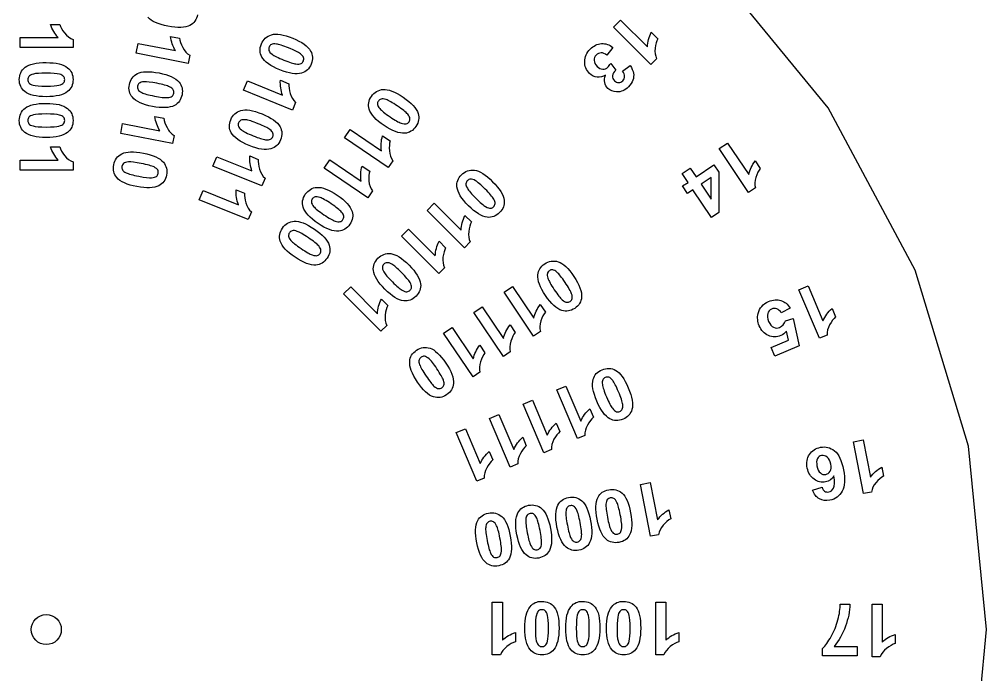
# Model space of a CAD drawing. Header units: millimetres. Extents: x -30 to 665, y 85 to 335.
# Drawn here: x 536.3 to 665, y 204 to 291.2 of the extents above; entities that cross this region are included whole.
import ezdxf

# ---------------------------------------------------------------- set-up
doc = ezdxf.new("R2010")
doc.units = ezdxf.units.MM
doc.layers.get('0').update_dxf_attribs({"lineweight": 25, "true_color": 0xffffff})
doc.layers.add('Découpe0', color=5, linetype='Continuous', lineweight=25, true_color=0x0000ff)
doc.layers.add('Gravure1', color=3, linetype='Continuous', lineweight=25, true_color=0x00ff00)

msp = doc.modelspace()

# ---------------------------------------------------------------- linework, layer by layer
for p, q in [((643.93, 279.45), (628.39, 298.39)), ((655.48, 257.84), (643.93, 279.45)), ((662.6, 234.39), (655.48, 257.84)), ((665, 210), (662.6, 234.39)), ((662.6, 185.61), (665, 210))]:
    msp.add_line(p, q)
at = {"layer": 'Découpe0'}
msp.add_circle((539.86, 209.99), 2, dxfattribs=at)
at = {"layer": 'Gravure1'}
for p, q in [((615.34, 290.2), (616.28, 291.15)), ((616.28, 291.15), (619.86, 287.57)), ((540.43, 290.56), (541.65, 290.56)), ((620.31, 285.23), (615.34, 290.2)), ((536.39, 287.48), (536.39, 288.82)), ((536.39, 288.82), (541.45, 288.82)), ((543.42, 288.57), (543.42, 287.48)), ((556.39, 288.97), (557.58, 288.74)), ((620.37, 289.52), (621.23, 288.66)), ((543.42, 287.48), (536.39, 287.48)), ((551.84, 286.72), (552.09, 288.04)), ((552.09, 288.04), (557.06, 287.07)), ((615.27, 287.5), (614.46, 286.47)), ((558.74, 285.38), (551.84, 286.72)), ((558.94, 286.45), (558.74, 285.38)), ((621.08, 286), (620.31, 285.23)), ((614.97, 285.37), (615.63, 284.49)), ((616.54, 284.34), (617.56, 285.07)), ((566.11, 281.79), (566.62, 283.04)), ((566.62, 283.04), (571.31, 281.14)), ((571.01, 283.13), (572.14, 282.67)), ((572.63, 279.16), (566.11, 281.79)), ((573.04, 280.17), (572.63, 279.16)), ((554.31, 278.29), (555.51, 278.06)), ((549.76, 276.05), (550.02, 277.36)), ((550.02, 277.36), (554.98, 276.4)), ((556.66, 274.71), (549.76, 276.05)), ((556.87, 275.77), (556.66, 274.71)), ((579.53, 275.44), (580.28, 276.55)), ((580.28, 276.55), (584.47, 273.73)), ((584.6, 275.73), (585.61, 275.05)), ((540.43, 274.25), (541.65, 274.25)), ((585.36, 271.51), (579.53, 275.44)), ((629.39, 274.02), (630.5, 274.77)), ((630.5, 274.77), (633.33, 270.58)), ((562.04, 271.71), (562.54, 272.95)), ((562.54, 272.95), (567.23, 271.06)), ((566.94, 273.05), (568.07, 272.59)), ((633.32, 268.19), (629.39, 274.02)), ((536.39, 271.17), (536.39, 272.51)), ((536.39, 272.51), (541.45, 272.51)), ((543.42, 272.26), (543.42, 271.17)), ((568.56, 269.08), (562.04, 271.71)), ((576.82, 271.42), (577.57, 272.53)), ((577.57, 272.53), (581.76, 269.7)), ((581.89, 271.71), (582.9, 271.03)), ((585.97, 272.41), (585.36, 271.51)), ((626.34, 270.26), (628.71, 271.86)), ((628.71, 271.86), (629.37, 270.89)), ((634.2, 272.39), (634.88, 271.38)), ((543.42, 271.17), (536.39, 271.17)), ((582.65, 267.49), (576.82, 271.42)), ((624.47, 270.7), (625.55, 271.43)), ((625.26, 269.53), (624.47, 270.7)), ((625.55, 271.43), (626.34, 270.26)), ((629.37, 270.89), (629.34, 265.5)), ((568.97, 270.09), (568.56, 269.08)), ((624.54, 269.05), (625.26, 269.53)), ((625.2, 268.07), (624.54, 269.05)), ((628.33, 270.18), (626.99, 269.28)), ((626.99, 269.28), (628.33, 267.3)), ((628.33, 267.3), (628.33, 270.18)), ((560.22, 267.21), (560.73, 268.46)), ((560.73, 268.46), (565.42, 266.56)), ((565.12, 268.55), (566.25, 268.09)), ((583.25, 268.39), (582.65, 267.49)), ((625.92, 268.55), (625.2, 268.07)), ((628.4, 264.87), (625.92, 268.55)), ((634.22, 268.8), (633.32, 268.19)), ((566.74, 264.58), (560.22, 267.21)), ((590.54, 265.8), (591.48, 266.75)), ((591.48, 266.75), (595.06, 263.17)), ((567.15, 265.59), (566.74, 264.58)), ((595.51, 260.83), (590.54, 265.8)), ((629.34, 265.5), (628.4, 264.87)), ((595.57, 265.12), (596.43, 264.26)), ((587.11, 262.37), (588.05, 263.32)), ((588.05, 263.32), (591.63, 259.74)), ((592.08, 257.4), (587.11, 262.37)), ((592.14, 261.69), (593, 260.83)), ((596.28, 261.6), (595.51, 260.83)), ((592.85, 258.17), (592.08, 257.4)), ((579.42, 254.68), (580.37, 255.63)), ((580.37, 255.63), (583.94, 252.05)), ((600.78, 254.9), (601.89, 255.65)), ((604.71, 249.07), (600.78, 254.9)), ((601.89, 255.65), (604.72, 251.46)), ((640.01, 255.24), (641.24, 255.77)), ((642.75, 248.77), (640.01, 255.24)), ((641.24, 255.77), (643.22, 251.11)), ((584.39, 249.71), (579.42, 254.68)), ((584.45, 254), (585.31, 253.14)), ((596.76, 252.19), (597.87, 252.94)), ((597.87, 252.94), (600.7, 248.75)), ((605.59, 253.27), (606.27, 252.26)), ((638.85, 252.8), (637.67, 252.15)), ((644.42, 252.73), (644.89, 251.61)), ((600.69, 246.36), (596.76, 252.19)), ((638.21, 251.11), (639.27, 251.39)), ((639.27, 251.39), (640.06, 247.77)), ((585.16, 250.48), (584.39, 249.71)), ((592.74, 249.47), (593.85, 250.22)), ((593.85, 250.22), (596.68, 246.03)), ((601.57, 250.56), (602.25, 249.55)), ((596.67, 243.65), (592.74, 249.47)), ((605.61, 249.68), (604.71, 249.07)), ((636.31, 247.54), (638.64, 248.52)), ((638.64, 248.52), (638.36, 249.7)), ((643.76, 249.2), (642.75, 248.77)), ((597.55, 247.85), (598.23, 246.84)), ((636.8, 246.38), (636.31, 247.54)), ((640.06, 247.77), (636.8, 246.38)), ((601.59, 246.97), (600.69, 246.36)), ((597.57, 244.26), (596.67, 243.65)), ((607.79, 241.89), (609.02, 242.42)), ((609.02, 242.42), (611, 237.76)), ((610.53, 235.42), (607.79, 241.89)), ((603.32, 240), (604.56, 240.52)), ((606.07, 233.53), (603.32, 240)), ((604.56, 240.52), (606.53, 235.87)), ((598.86, 238.1), (600.09, 238.63)), ((600.09, 238.63), (602.07, 233.97)), ((612.2, 239.38), (612.67, 238.26)), ((601.6, 231.63), (598.86, 238.1)), ((607.73, 237.48), (608.21, 236.36)), ((594.39, 236.21), (595.63, 236.73)), ((597.14, 229.74), (594.39, 236.21)), ((595.63, 236.73), (597.6, 232.08)), ((603.27, 235.59), (603.74, 234.47)), ((611.53, 235.85), (610.53, 235.42)), ((647.26, 234.99), (648.58, 235.25)), ((648.6, 228.09), (647.26, 234.99)), ((648.58, 235.25), (649.54, 230.28)), ((598.8, 233.69), (599.28, 232.57)), ((607.07, 233.95), (606.07, 233.53)), ((602.6, 232.06), (601.6, 231.63)), ((651.05, 231.61), (651.28, 230.42)), ((598.14, 230.16), (597.14, 229.74)), ((618.92, 229.31), (620.24, 229.57)), ((620.27, 222.41), (618.92, 229.31)), ((620.24, 229.57), (621.21, 224.6)), ((641.84, 228.55), (643.09, 228.94)), ((649.67, 228.3), (648.6, 228.09)), ((622.71, 225.93), (622.95, 224.74)), ((621.33, 222.62), (620.27, 222.41)), ((599.21, 213.64), (600.56, 213.64)), ((599.21, 206.61), (599.21, 213.64)), ((600.56, 213.64), (600.56, 208.58)), ((620.96, 213.64), (622.3, 213.64)), ((620.96, 206.61), (620.96, 213.64)), ((622.3, 213.64), (622.3, 208.58)), ((645.51, 213.39), (646.81, 213.39)), ((649.75, 213.39), (651.09, 213.39)), ((649.75, 206.36), (649.75, 213.39)), ((651.09, 213.39), (651.09, 208.33)), ((602.29, 209.6), (602.29, 208.38)), ((624.04, 209.6), (624.04, 208.38)), ((652.83, 209.35), (652.83, 208.13)), ((643.16, 206.49), (643.16, 207.46)), ((644.7, 207.73), (647.75, 207.73)), ((647.75, 207.73), (647.75, 206.49)), ((600.3, 206.61), (599.21, 206.61)), ((622.05, 206.61), (620.96, 206.61)), ((647.75, 206.49), (643.16, 206.49)), ((650.84, 206.36), (649.75, 206.36))]:
    msp.add_line(p, q, dxfattribs=at)
for points in [[(556.05, 290.31), (554.75, 290.57), (553.86, 290.97), (553.38, 291.53)], [(560, 291.86), (559.87, 291.2), (559.53, 290.72), (558.98, 290.44)], [(541.45, 288.82), (540.99, 289.31), (540.65, 289.89), (540.43, 290.56)], [(541.65, 290.56), (541.76, 290.21), (541.98, 289.83), (542.3, 289.42)], [(558.98, 290.44), (558.33, 290.1), (557.36, 290.06), (556.05, 290.31)], [(542.3, 289.42), (542.62, 289), (542.99, 288.72), (543.42, 288.57)], [(557.06, 287.07), (556.7, 287.64), (556.48, 288.27), (556.39, 288.97)], [(557.58, 288.74), (557.63, 288.37), (557.77, 287.96), (558.01, 287.49)], [(568.48, 287.96), (568.73, 288.59), (569.18, 289), (569.82, 289.19)], [(569.82, 289.19), (570.46, 289.38), (571.41, 289.23), (572.65, 288.72)], [(572.65, 288.72), (573.87, 288.23), (574.67, 287.66), (575.03, 287.02)], [(619.86, 287.57), (619.88, 288.24), (620.05, 288.89), (620.37, 289.52)], [(621.23, 288.66), (621.06, 288.33), (620.95, 287.91), (620.88, 287.39)], [(558.01, 287.49), (558.24, 287.03), (558.55, 286.68), (558.94, 286.45)], [(568.55, 286.22), (568.25, 286.75), (568.22, 287.33), (568.48, 287.96)], [(569.51, 287.54), (569.45, 287.39), (569.44, 287.24), (569.49, 287.08)], [(569.49, 287.08), (569.54, 286.92), (569.67, 286.76), (569.9, 286.6)], [(569.81, 287.89), (569.67, 287.81), (569.57, 287.69), (569.51, 287.54)], [(570.5, 287.95), (570.18, 287.98), (569.95, 287.96), (569.81, 287.89)], [(572.11, 287.43), (571.35, 287.73), (570.81, 287.91), (570.5, 287.95)], [(573.69, 286.64), (573.4, 286.86), (572.88, 287.12), (572.11, 287.43)], [(611.51, 285.63), (611.53, 286.25), (611.77, 286.8), (612.24, 287.27)], [(612.24, 287.27), (612.69, 287.72), (613.19, 287.96), (613.74, 288)], [(613.74, 288), (614.29, 288.04), (614.8, 287.87), (615.27, 287.5)], [(620.88, 287.39), (620.82, 286.87), (620.88, 286.41), (621.08, 286)], [(570.94, 284.51), (569.71, 285.01), (568.91, 285.58), (568.55, 286.22)], [(569.9, 286.6), (570.18, 286.38), (570.7, 286.12), (571.46, 285.82)], [(571.46, 285.82), (572.22, 285.51), (572.76, 285.33), (573.08, 285.3)], [(574.09, 286.16), (574.04, 286.32), (573.91, 286.48), (573.69, 286.64)], [(574.07, 285.7), (574.13, 285.85), (574.14, 286), (574.09, 286.16)], [(575.03, 287.02), (575.34, 286.49), (575.36, 285.91), (575.1, 285.28)], [(613.03, 286.49), (612.84, 286.3), (612.75, 286.06), (612.76, 285.78)], [(612.76, 285.78), (612.78, 285.49), (612.91, 285.23), (613.16, 284.97)], [(613.69, 286.77), (613.43, 286.77), (613.22, 286.68), (613.03, 286.49)], [(614.46, 286.47), (614.2, 286.68), (613.94, 286.78), (613.69, 286.77)], [(536.27, 283.21), (536.27, 283.89), (536.53, 284.44), (537.06, 284.86)], [(537.06, 284.86), (537.58, 285.27), (538.52, 285.48), (539.86, 285.48)], [(539.86, 285.48), (541.18, 285.48), (542.12, 285.25), (542.7, 284.8)], [(542.7, 284.8), (543.18, 284.42), (543.42, 283.89), (543.42, 283.21)], [(573.84, 284.08), (573.13, 283.87), (572.17, 284.02), (570.94, 284.51)], [(573.08, 285.3), (573.39, 285.26), (573.62, 285.28), (573.77, 285.36)], [(573.77, 285.36), (573.91, 285.43), (574.01, 285.55), (574.07, 285.7)], [(575.1, 285.28), (574.85, 284.65), (574.43, 284.25), (573.84, 284.08)], [(612.15, 284.04), (611.71, 284.48), (611.5, 285.01), (611.51, 285.63)], [(613.16, 284.97), (613.4, 284.74), (613.65, 284.61), (613.92, 284.6)], [(613.92, 284.6), (614.19, 284.59), (614.42, 284.67), (614.6, 284.86)], [(614.6, 284.86), (614.72, 284.98), (614.84, 285.15), (614.97, 285.37)], [(615.63, 284.49), (615.37, 284.24), (615.23, 283.99), (615.21, 283.73)], [(617.56, 285.07), (617.8, 284.71), (617.94, 284.38), (618, 284.08)], [(536.99, 281.62), (536.51, 282), (536.27, 282.53), (536.27, 283.21)], [(537.54, 283.64), (537.44, 283.52), (537.39, 283.37), (537.39, 283.21)], [(537.39, 283.21), (537.39, 283.05), (537.44, 282.9), (537.54, 282.78)], [(538.15, 283.95), (537.84, 283.87), (537.64, 283.77), (537.54, 283.64)], [(539.84, 284.08), (539.02, 284.08), (538.46, 284.04), (538.15, 283.95)], [(541.6, 283.94), (541.25, 284.03), (540.67, 284.08), (539.84, 284.08)], [(542.15, 283.64), (542.05, 283.77), (541.86, 283.87), (541.6, 283.94)], [(542.31, 283.21), (542.31, 283.37), (542.26, 283.52), (542.15, 283.64)], [(542.15, 282.78), (542.26, 282.9), (542.31, 283.05), (542.31, 283.21)], [(543.42, 283.21), (543.42, 282.53), (543.18, 282), (542.69, 281.62)], [(550.91, 282.55), (551.04, 283.22), (551.4, 283.71), (551.99, 284.02)], [(551.99, 284.02), (552.58, 284.33), (553.54, 284.35), (554.86, 284.1)], [(554.86, 284.1), (556.15, 283.85), (557.04, 283.44), (557.52, 282.88)], [(613.17, 283.53), (612.79, 283.57), (612.45, 283.74), (612.15, 284.04)], [(614.26, 283.8), (613.92, 283.58), (613.55, 283.49), (613.17, 283.53)], [(614.59, 282.05), (614.15, 282.48), (614.04, 283.07), (614.26, 283.8)], [(615.21, 283.73), (615.2, 283.48), (615.29, 283.26), (615.48, 283.06)], [(616.82, 283.64), (616.82, 283.87), (616.73, 284.1), (616.54, 284.34)], [(616.57, 283.06), (616.73, 283.22), (616.82, 283.41), (616.82, 283.64)], [(618, 284.08), (618.06, 283.77), (618.03, 283.46), (617.91, 283.14)], [(537.54, 282.78), (537.64, 282.65), (537.83, 282.55), (538.1, 282.48)], [(538.1, 282.48), (538.44, 282.39), (539.02, 282.34), (539.84, 282.34)], [(539.84, 282.34), (540.67, 282.34), (541.23, 282.38), (541.54, 282.46)], [(541.54, 282.46), (541.84, 282.55), (542.05, 282.65), (542.15, 282.78)], [(551.31, 280.86), (550.91, 281.32), (550.78, 281.89), (550.91, 282.55)], [(552, 282.34), (551.97, 282.18), (551.99, 282.03), (552.07, 281.88)], [(552.23, 282.73), (552.11, 282.63), (552.03, 282.5), (552, 282.34)], [(552.89, 282.92), (552.57, 282.9), (552.35, 282.84), (552.23, 282.73)], [(554.58, 282.72), (553.77, 282.88), (553.21, 282.95), (552.89, 282.92)], [(556.27, 282.25), (555.95, 282.41), (555.38, 282.57), (554.58, 282.72)], [(556.76, 281.86), (556.68, 282), (556.52, 282.13), (556.27, 282.25)], [(557.52, 282.88), (557.92, 282.42), (558.05, 281.85), (557.92, 281.19)], [(571.31, 281.14), (571.06, 281.77), (570.97, 282.43), (571.01, 283.13)], [(572.14, 282.67), (572.12, 282.31), (572.17, 281.87), (572.32, 281.37)], [(584.7, 281.91), (585.36, 281.96), (586.25, 281.61), (587.37, 280.86)], [(615.76, 281.57), (615.28, 281.59), (614.89, 281.74), (614.59, 282.05)], [(615.48, 283.06), (615.65, 282.89), (615.83, 282.81), (616.03, 282.81)], [(617.33, 282.25), (616.86, 281.78), (616.34, 281.56), (615.76, 281.57)], [(616.03, 282.81), (616.23, 282.81), (616.41, 282.89), (616.57, 283.06)], [(617.91, 283.14), (617.79, 282.82), (617.6, 282.52), (617.33, 282.25)], [(539.84, 280.94), (538.52, 280.94), (537.57, 281.17), (536.99, 281.62)], [(542.69, 281.62), (542.12, 281.16), (541.17, 280.94), (539.84, 280.94)], [(553.98, 279.64), (552.68, 279.89), (551.79, 280.3), (551.31, 280.86)], [(552.07, 281.88), (552.14, 281.74), (552.31, 281.6), (552.56, 281.49)], [(552.56, 281.49), (552.88, 281.33), (553.44, 281.17), (554.25, 281.02)], [(554.25, 281.02), (555.05, 280.86), (555.61, 280.79), (555.93, 280.81)], [(555.93, 280.81), (556.25, 280.84), (556.47, 280.9), (556.59, 281)], [(556.59, 281), (556.72, 281.11), (556.8, 281.24), (556.83, 281.4)], [(556.83, 281.4), (556.86, 281.56), (556.84, 281.71), (556.76, 281.86)], [(557.92, 281.19), (557.79, 280.52), (557.45, 280.05), (556.91, 279.76)], [(572.32, 281.37), (572.46, 280.87), (572.7, 280.47), (573.04, 280.17)], [(582.83, 279.27), (582.65, 279.85), (582.74, 280.42), (583.12, 280.98)], [(583.12, 280.98), (583.5, 281.55), (584.03, 281.85), (584.7, 281.91)], [(584.41, 280.63), (584.26, 280.58), (584.14, 280.49), (584.05, 280.36)], [(585.1, 280.55), (584.8, 280.65), (584.57, 280.68), (584.41, 280.63)], [(587.37, 280.86), (588.46, 280.12), (589.12, 279.4), (589.34, 278.7)], [(536.27, 277.77), (536.27, 278.45), (536.53, 279), (537.06, 279.42)], [(537.06, 279.42), (537.58, 279.84), (538.52, 280.05), (539.86, 280.05)], [(539.86, 280.05), (541.18, 280.05), (542.12, 279.82), (542.7, 279.36)], [(542.7, 279.36), (543.18, 278.98), (543.42, 278.45), (543.42, 277.77)], [(556.91, 279.76), (556.26, 279.43), (555.28, 279.39), (553.98, 279.64)], [(584.05, 280.36), (583.96, 280.22), (583.92, 280.08), (583.93, 279.91)], [(583.93, 279.91), (583.95, 279.75), (584.04, 279.56), (584.23, 279.36)], [(584.23, 279.36), (584.46, 279.09), (584.92, 278.72), (585.6, 278.26)], [(586.57, 279.7), (585.89, 280.16), (585.4, 280.44), (585.1, 280.55)], [(587.95, 278.61), (587.71, 278.88), (587.25, 279.25), (586.57, 279.7)], [(537.54, 278.2), (537.44, 278.08), (537.39, 277.94), (537.39, 277.77)], [(538.15, 278.52), (537.84, 278.43), (537.64, 278.33), (537.54, 278.2)], [(539.84, 278.64), (539.02, 278.64), (538.46, 278.6), (538.15, 278.52)], [(541.6, 278.5), (541.25, 278.6), (540.67, 278.64), (539.84, 278.64)], [(542.15, 278.21), (542.05, 278.33), (541.86, 278.43), (541.6, 278.5)], [(542.31, 277.77), (542.31, 277.94), (542.26, 278.08), (542.15, 278.21)], [(554.98, 276.4), (554.63, 276.97), (554.4, 277.6), (554.31, 278.29)], [(555.51, 278.06), (555.56, 277.7), (555.7, 277.28), (555.93, 276.82)], [(564.4, 277.88), (564.66, 278.51), (565.11, 278.92), (565.75, 279.11)], [(565.75, 279.11), (566.39, 279.3), (567.33, 279.14), (568.58, 278.64)], [(568.58, 278.64), (569.8, 278.15), (570.6, 277.58), (570.96, 276.94)], [(584.81, 277.1), (583.72, 277.84), (583.05, 278.56), (582.83, 279.27)], [(585.6, 278.26), (586.28, 277.8), (586.77, 277.52), (587.07, 277.42)], [(588.24, 278.05), (588.23, 278.22), (588.13, 278.4), (587.95, 278.61)], [(588.13, 277.61), (588.22, 277.74), (588.26, 277.89), (588.24, 278.05)], [(589.34, 278.7), (589.53, 278.12), (589.43, 277.55), (589.05, 276.98)], [(536.99, 276.19), (536.51, 276.57), (536.27, 277.09), (536.27, 277.77)], [(537.39, 277.77), (537.39, 277.61), (537.44, 277.47), (537.54, 277.34)], [(537.54, 277.34), (537.64, 277.21), (537.83, 277.11), (538.1, 277.04)], [(538.1, 277.04), (538.44, 276.95), (539.02, 276.9), (539.84, 276.9)], [(539.84, 276.9), (540.67, 276.9), (541.23, 276.94), (541.54, 277.03)], [(541.54, 277.03), (541.84, 277.11), (542.05, 277.21), (542.15, 277.34)], [(542.15, 277.34), (542.26, 277.47), (542.31, 277.61), (542.31, 277.77)], [(543.42, 277.77), (543.42, 277.09), (543.18, 276.56), (542.69, 276.18)], [(555.93, 276.82), (556.17, 276.35), (556.48, 276.01), (556.87, 275.77)], [(564.47, 276.14), (564.17, 276.67), (564.15, 277.25), (564.4, 277.88)], [(565.44, 277.46), (565.37, 277.31), (565.37, 277.16), (565.42, 277)], [(565.42, 277), (565.46, 276.84), (565.6, 276.68), (565.82, 276.52)], [(565.74, 277.8), (565.6, 277.72), (565.5, 277.61), (565.44, 277.46)], [(566.42, 277.86), (566.11, 277.9), (565.88, 277.88), (565.74, 277.8)], [(568.04, 277.34), (567.28, 277.65), (566.74, 277.83), (566.42, 277.86)], [(569.61, 276.56), (569.33, 276.78), (568.8, 277.04), (568.04, 277.34)], [(570.96, 276.94), (571.26, 276.41), (571.29, 275.83), (571.03, 275.2)], [(587.56, 276.07), (586.83, 276.02), (585.91, 276.36), (584.81, 277.1)], [(587.07, 277.42), (587.37, 277.32), (587.6, 277.29), (587.76, 277.33)], [(589.05, 276.98), (588.67, 276.42), (588.17, 276.12), (587.56, 276.07)], [(587.76, 277.33), (587.91, 277.38), (588.04, 277.47), (588.13, 277.61)], [(539.84, 275.5), (538.52, 275.5), (537.57, 275.73), (536.99, 276.19)], [(542.69, 276.18), (542.12, 275.73), (541.17, 275.5), (539.84, 275.5)], [(566.86, 274.43), (565.64, 274.93), (564.84, 275.5), (564.47, 276.14)], [(565.82, 276.52), (566.11, 276.3), (566.63, 276.04), (567.39, 275.73)], [(567.39, 275.73), (568.15, 275.43), (568.69, 275.25), (569.01, 275.21)], [(570.02, 276.08), (569.97, 276.23), (569.84, 276.39), (569.61, 276.56)], [(569.69, 275.27), (569.84, 275.35), (569.94, 275.47), (570, 275.62)], [(570, 275.62), (570.06, 275.77), (570.07, 275.92), (570.02, 276.08)], [(584.47, 273.73), (584.37, 274.39), (584.41, 275.06), (584.6, 275.73)], [(541.45, 272.51), (540.99, 273), (540.65, 273.58), (540.43, 274.25)], [(541.65, 274.25), (541.76, 273.9), (541.98, 273.52), (542.3, 273.1)], [(569.76, 274), (569.06, 273.79), (568.09, 273.93), (566.86, 274.43)], [(569.01, 275.21), (569.32, 275.18), (569.55, 275.19), (569.69, 275.27)], [(571.03, 275.2), (570.78, 274.57), (570.35, 274.17), (569.76, 274)], [(585.61, 275.05), (585.51, 274.7), (585.48, 274.26), (585.51, 273.74)], [(542.3, 273.1), (542.62, 272.69), (542.99, 272.41), (543.42, 272.26)], [(548.83, 271.88), (548.96, 272.54), (549.32, 273.03), (549.92, 273.34)], [(549.92, 273.34), (550.51, 273.65), (551.47, 273.68), (552.78, 273.42)], [(552.78, 273.42), (554.08, 273.17), (554.96, 272.77), (555.45, 272.21)], [(567.23, 271.06), (566.99, 271.69), (566.89, 272.35), (566.94, 273.05)], [(585.51, 273.74), (585.55, 273.22), (585.7, 272.78), (585.97, 272.41)], [(549.23, 270.18), (548.83, 270.65), (548.7, 271.21), (548.83, 271.88)], [(549.92, 271.66), (549.89, 271.5), (549.91, 271.35), (549.99, 271.21)], [(550.15, 272.06), (550.03, 271.96), (549.95, 271.82), (549.92, 271.66)], [(550.82, 272.25), (550.5, 272.23), (550.28, 272.16), (550.15, 272.06)], [(552.5, 272.05), (551.7, 272.2), (551.13, 272.27), (550.82, 272.25)], [(554.2, 271.58), (553.87, 271.73), (553.31, 271.89), (552.5, 272.05)], [(555.45, 272.21), (555.84, 271.74), (555.98, 271.18), (555.85, 270.51)], [(568.07, 272.59), (568.04, 272.22), (568.1, 271.79), (568.24, 271.29)], [(581.76, 269.7), (581.65, 270.37), (581.7, 271.04), (581.89, 271.71)], [(633.33, 270.58), (633.48, 271.23), (633.77, 271.83), (634.2, 272.39)], [(549.99, 271.21), (550.07, 271.06), (550.23, 270.93), (550.48, 270.81)], [(550.48, 270.81), (550.8, 270.66), (551.36, 270.5), (552.17, 270.34)], [(552.17, 270.34), (552.98, 270.19), (553.54, 270.12), (553.86, 270.14)], [(553.86, 270.14), (554.17, 270.16), (554.39, 270.23), (554.52, 270.33)], [(554.69, 271.18), (554.61, 271.33), (554.44, 271.46), (554.2, 271.58)], [(554.52, 270.33), (554.65, 270.43), (554.72, 270.57), (554.75, 270.72)], [(554.75, 270.72), (554.79, 270.88), (554.76, 271.04), (554.69, 271.18)], [(555.85, 270.51), (555.72, 269.85), (555.38, 269.37), (554.83, 269.09)], [(568.24, 271.29), (568.39, 270.79), (568.63, 270.39), (568.97, 270.09)], [(582.9, 271.03), (582.8, 270.67), (582.76, 270.24), (582.8, 269.72)], [(594.51, 268.93), (594.44, 269.53), (594.64, 270.07), (595.12, 270.55)], [(595.12, 270.55), (595.6, 271.03), (596.18, 271.24), (596.84, 271.16)], [(596.84, 271.16), (597.51, 271.09), (598.31, 270.57), (599.26, 269.62)], [(634.88, 271.38), (634.65, 271.09), (634.46, 270.7), (634.3, 270.2)], [(551.9, 268.96), (550.6, 269.22), (549.71, 269.62), (549.23, 270.18)], [(554.83, 269.09), (554.18, 268.75), (553.21, 268.71), (551.9, 268.96)], [(582.8, 269.72), (582.83, 269.2), (582.99, 268.76), (583.25, 268.39)], [(595.71, 269.35), (595.69, 269.19), (595.75, 268.98), (595.89, 268.75)], [(595.91, 269.77), (595.79, 269.65), (595.73, 269.51), (595.71, 269.35)], [(596.32, 269.96), (596.16, 269.95), (596.02, 269.88), (595.91, 269.77)], [(596.98, 269.75), (596.7, 269.91), (596.48, 269.98), (596.32, 269.96)], [(598.26, 268.64), (597.68, 269.22), (597.25, 269.59), (596.98, 269.75)], [(599.26, 269.62), (600.19, 268.69), (600.7, 267.86), (600.79, 267.13)], [(634.3, 270.2), (634.14, 269.71), (634.11, 269.24), (634.22, 268.8)], [(565.42, 266.56), (565.17, 267.19), (565.08, 267.85), (565.12, 268.55)], [(566.25, 268.09), (566.23, 267.73), (566.28, 267.29), (566.43, 266.79)], [(574.04, 266.23), (573.85, 266.81), (573.95, 267.38), (574.33, 267.94)], [(574.33, 267.94), (574.71, 268.51), (575.24, 268.82), (575.9, 268.87)], [(575.9, 268.87), (576.57, 268.92), (577.46, 268.58), (578.57, 267.82)], [(578.57, 267.82), (579.67, 267.09), (580.33, 266.37), (580.55, 265.66)], [(596.04, 266.42), (595.1, 267.36), (594.59, 268.19), (594.51, 268.93)], [(595.89, 268.75), (596.07, 268.44), (596.45, 267.99), (597.03, 267.41)], [(599.4, 267.3), (599.22, 267.62), (598.84, 268.06), (598.26, 268.64)], [(566.43, 266.79), (566.57, 266.29), (566.81, 265.89), (567.15, 265.59)], [(575.25, 267.32), (575.16, 267.19), (575.12, 267.04), (575.14, 266.88)], [(575.14, 266.88), (575.15, 266.71), (575.25, 266.53), (575.43, 266.32)], [(575.62, 267.6), (575.47, 267.55), (575.34, 267.46), (575.25, 267.32)], [(576.3, 267.51), (576, 267.62), (575.78, 267.64), (575.62, 267.6)], [(577.78, 266.67), (577.1, 267.13), (576.61, 267.41), (576.3, 267.51)], [(579.15, 265.57), (578.92, 265.84), (578.46, 266.21), (577.78, 266.67)], [(597.03, 267.41), (597.61, 266.83), (598.04, 266.46), (598.32, 266.3)], [(599.39, 266.28), (599.5, 266.4), (599.57, 266.54), (599.58, 266.7)], [(599.58, 266.7), (599.6, 266.87), (599.54, 267.07), (599.4, 267.3)], [(600.79, 267.13), (600.86, 266.52), (600.65, 265.98), (600.17, 265.5)], [(576.02, 264.06), (574.92, 264.8), (574.26, 265.53), (574.04, 266.23)], [(575.43, 266.32), (575.67, 266.05), (576.13, 265.69), (576.81, 265.23)], [(576.81, 265.23), (577.49, 264.77), (577.98, 264.49), (578.28, 264.38)], [(579.45, 265.02), (579.43, 265.18), (579.34, 265.37), (579.15, 265.57)], [(580.55, 265.66), (580.73, 265.08), (580.64, 264.51), (580.26, 263.95)], [(598.54, 264.89), (597.81, 264.97), (596.98, 265.48), (596.04, 266.42)], [(598.32, 266.3), (598.59, 266.14), (598.81, 266.07), (598.97, 266.09)], [(600.17, 265.5), (599.69, 265.02), (599.15, 264.82), (598.54, 264.89)], [(598.97, 266.09), (599.13, 266.1), (599.27, 266.17), (599.39, 266.28)], [(571.29, 263.44), (571.67, 264), (572.2, 264.31), (572.86, 264.36)], [(572.86, 264.36), (573.53, 264.42), (574.42, 264.07), (575.53, 263.32)], [(578.77, 263.04), (578.04, 262.98), (577.12, 263.32), (576.02, 264.06)], [(578.28, 264.38), (578.58, 264.28), (578.81, 264.25), (578.96, 264.3)], [(580.26, 263.95), (579.88, 263.39), (579.38, 263.08), (578.77, 263.04)], [(578.96, 264.3), (579.12, 264.34), (579.24, 264.44), (579.33, 264.57)], [(579.33, 264.57), (579.42, 264.7), (579.46, 264.85), (579.45, 265.02)], [(595.06, 263.17), (595.08, 263.84), (595.25, 264.49), (595.57, 265.12)], [(596.43, 264.26), (596.26, 263.93), (596.15, 263.51), (596.08, 262.99)], [(571, 261.72), (570.81, 262.3), (570.91, 262.88), (571.29, 263.44)], [(572.21, 262.81), (572.12, 262.68), (572.08, 262.53), (572.1, 262.37)], [(572.58, 263.09), (572.43, 263.04), (572.3, 262.95), (572.21, 262.81)], [(573.26, 263), (572.96, 263.11), (572.74, 263.14), (572.58, 263.09)], [(574.74, 262.16), (574.06, 262.62), (573.57, 262.9), (573.26, 263)], [(575.53, 263.32), (576.63, 262.58), (577.28, 261.86), (577.51, 261.16)], [(596.08, 262.99), (596.02, 262.47), (596.08, 262.01), (596.28, 261.6)], [(572.98, 259.56), (571.88, 260.3), (571.22, 261.02), (571, 261.72)], [(572.1, 262.37), (572.11, 262.2), (572.21, 262.02), (572.39, 261.81)], [(572.39, 261.81), (572.63, 261.54), (573.08, 261.18), (573.77, 260.72)], [(576.11, 261.07), (575.88, 261.34), (575.42, 261.7), (574.74, 262.16)], [(591.63, 259.74), (591.65, 260.41), (591.82, 261.06), (592.14, 261.69)], [(573.77, 260.72), (574.45, 260.26), (574.94, 259.98), (575.24, 259.88)], [(575.92, 259.79), (576.08, 259.84), (576.2, 259.93), (576.29, 260.06)], [(576.41, 260.51), (576.39, 260.67), (576.29, 260.86), (576.11, 261.07)], [(576.29, 260.06), (576.38, 260.2), (576.42, 260.35), (576.41, 260.51)], [(577.51, 261.16), (577.69, 260.57), (577.6, 260), (577.22, 259.44)], [(584, 259.43), (584.48, 259.92), (585.06, 260.12), (585.72, 260.04)], [(585.72, 260.04), (586.39, 259.97), (587.19, 259.46), (588.14, 258.51)], [(593, 260.83), (592.83, 260.5), (592.72, 260.08), (592.65, 259.56)], [(575.73, 258.53), (575, 258.47), (574.08, 258.81), (572.98, 259.56)], [(575.24, 259.88), (575.54, 259.77), (575.77, 259.74), (575.92, 259.79)], [(577.22, 259.44), (576.84, 258.88), (576.34, 258.57), (575.73, 258.53)], [(583.39, 257.81), (583.32, 258.41), (583.52, 258.95), (584, 259.43)], [(585.2, 258.84), (585.04, 258.83), (584.9, 258.76), (584.79, 258.65)], [(585.86, 258.63), (585.58, 258.79), (585.36, 258.86), (585.2, 258.84)], [(592.65, 259.56), (592.59, 259.04), (592.65, 258.58), (592.85, 258.17)], [(606.19, 258.69), (606.75, 259.07), (607.35, 259.16), (607.99, 258.96)], [(607.99, 258.96), (608.63, 258.76), (609.32, 258.1), (610.08, 256.99)], [(584.92, 255.3), (583.98, 256.24), (583.47, 257.07), (583.39, 257.81)], [(584.59, 258.23), (584.57, 258.07), (584.63, 257.87), (584.77, 257.63)], [(584.79, 258.65), (584.67, 258.53), (584.61, 258.39), (584.59, 258.23)], [(584.77, 257.63), (584.95, 257.32), (585.33, 256.87), (585.91, 256.29)], [(587.14, 257.52), (586.56, 258.1), (586.13, 258.47), (585.86, 258.63)], [(588.28, 256.19), (588.1, 256.5), (587.72, 256.94), (587.14, 257.52)], [(588.14, 258.51), (589.08, 257.57), (589.58, 256.74), (589.67, 256.01)], [(605.27, 257.21), (605.32, 257.82), (605.62, 258.31), (606.19, 258.69)], [(606.81, 257.77), (606.67, 257.68), (606.58, 257.55), (606.54, 257.4)], [(607.25, 257.88), (607.09, 257.9), (606.94, 257.86), (606.81, 257.77)], [(607.85, 257.55), (607.61, 257.76), (607.41, 257.87), (607.25, 257.88)], [(608.9, 256.22), (608.45, 256.9), (608.1, 257.34), (607.85, 257.55)], [(585.91, 256.29), (586.49, 255.71), (586.92, 255.34), (587.2, 255.18)], [(588.47, 255.58), (588.48, 255.75), (588.42, 255.95), (588.28, 256.19)], [(606.3, 254.46), (605.56, 255.56), (605.22, 256.47), (605.27, 257.21)], [(606.54, 257.4), (606.49, 257.24), (606.51, 257.03), (606.6, 256.77)], [(606.6, 256.77), (606.72, 256.43), (607, 255.92), (607.46, 255.24)], [(609.77, 254.69), (609.65, 255.02), (609.36, 255.53), (608.9, 256.22)], [(610.08, 256.99), (610.81, 255.9), (611.15, 254.98), (611.1, 254.24)], [(587.42, 253.77), (586.69, 253.85), (585.86, 254.36), (584.92, 255.3)], [(587.2, 255.18), (587.47, 255.03), (587.69, 254.95), (587.85, 254.97)], [(587.85, 254.97), (588.02, 254.99), (588.15, 255.05), (588.27, 255.17)], [(588.27, 255.17), (588.38, 255.28), (588.45, 255.42), (588.47, 255.58)], [(589.67, 256.01), (589.74, 255.4), (589.53, 254.86), (589.06, 254.38)], [(607.46, 255.24), (607.92, 254.56), (608.27, 254.12), (608.51, 253.91)], [(583.94, 252.05), (583.96, 252.72), (584.13, 253.37), (584.45, 254)], [(589.06, 254.38), (588.58, 253.9), (588.03, 253.7), (587.42, 253.77)], [(608.46, 252.48), (607.76, 252.7), (607.04, 253.36), (606.3, 254.46)], [(608.51, 253.91), (608.75, 253.7), (608.95, 253.59), (609.12, 253.57)], [(609.12, 253.57), (609.28, 253.56), (609.43, 253.6), (609.56, 253.69)], [(609.56, 253.69), (609.7, 253.78), (609.79, 253.9), (609.83, 254.06)], [(609.83, 254.06), (609.88, 254.22), (609.86, 254.42), (609.77, 254.69)], [(611.1, 254.24), (611.05, 253.64), (610.75, 253.14), (610.18, 252.76)], [(634.59, 252.07), (634.77, 252.81), (635.23, 253.35), (635.97, 253.66)], [(635.97, 253.66), (636.57, 253.91), (637.12, 253.96), (637.63, 253.8)], [(637.63, 253.8), (638.14, 253.64), (638.55, 253.31), (638.85, 252.8)], [(585.31, 253.14), (585.14, 252.81), (585.03, 252.39), (584.96, 251.87)], [(604.72, 251.46), (604.87, 252.11), (605.16, 252.72), (605.59, 253.27)], [(610.18, 252.76), (609.62, 252.39), (609.05, 252.29), (608.46, 252.48)], [(636.38, 252.67), (636.12, 252.56), (635.95, 252.36), (635.86, 252.07)], [(637.08, 252.68), (636.84, 252.77), (636.6, 252.76), (636.38, 252.67)], [(637.67, 252.15), (637.52, 252.41), (637.32, 252.59), (637.08, 252.68)], [(643.22, 251.11), (643.49, 251.73), (643.89, 252.27), (644.42, 252.73)], [(584.96, 251.87), (584.9, 251.35), (584.96, 250.89), (585.16, 250.48)], [(605.69, 251.08), (605.52, 250.59), (605.5, 250.12), (605.61, 249.68)], [(606.27, 252.26), (606.04, 251.97), (605.85, 251.58), (605.69, 251.08)], [(634.73, 250.45), (634.51, 250.98), (634.46, 251.52), (634.59, 252.07)], [(635.86, 252.07), (635.77, 251.79), (635.81, 251.44), (635.99, 251.01)], [(637.45, 250.23), (637.81, 250.38), (638.06, 250.68), (638.21, 251.11)], [(644.89, 251.61), (644.62, 251.36), (644.35, 251.02), (644.1, 250.56)], [(600.7, 248.75), (600.85, 249.4), (601.14, 250), (601.57, 250.56)], [(635.96, 249.14), (635.41, 249.38), (635, 249.82), (634.73, 250.45)], [(635.99, 251.01), (636.16, 250.62), (636.37, 250.36), (636.64, 250.24)], [(636.64, 250.24), (636.9, 250.11), (637.17, 250.11), (637.45, 250.23)], [(644.1, 250.56), (643.84, 250.11), (643.73, 249.65), (643.76, 249.2)], [(602.25, 249.55), (602.02, 249.26), (601.83, 248.86), (601.67, 248.37)], [(637.61, 249.14), (637.06, 248.9), (636.51, 248.91), (635.96, 249.14)], [(638.36, 249.7), (638.15, 249.45), (637.89, 249.26), (637.61, 249.14)], [(588.22, 245.7), (588.26, 246.31), (588.57, 246.81), (589.13, 247.18)], [(589.13, 247.18), (589.69, 247.57), (590.3, 247.66), (590.93, 247.45)], [(590.93, 247.45), (591.57, 247.25), (592.27, 246.6), (593.02, 245.48)], [(596.68, 246.03), (596.83, 246.69), (597.12, 247.29), (597.55, 247.85)], [(601.67, 248.37), (601.5, 247.88), (601.48, 247.41), (601.59, 246.97)], [(589.48, 245.89), (589.43, 245.73), (589.45, 245.52), (589.54, 245.26)], [(589.75, 246.26), (589.62, 246.17), (589.53, 246.05), (589.48, 245.89)], [(590.19, 246.38), (590.03, 246.39), (589.89, 246.35), (589.75, 246.26)], [(590.8, 246.04), (590.56, 246.25), (590.36, 246.36), (590.19, 246.38)], [(591.85, 244.71), (591.39, 245.39), (591.04, 245.84), (590.8, 246.04)], [(598.23, 246.84), (598, 246.55), (597.81, 246.15), (597.64, 245.66)], [(589.24, 242.95), (588.5, 244.05), (588.16, 244.97), (588.22, 245.7)], [(589.54, 245.26), (589.66, 244.93), (589.95, 244.42), (590.41, 243.74)], [(592.71, 243.18), (592.59, 243.52), (592.31, 244.03), (591.85, 244.71)], [(593.02, 245.48), (593.76, 244.39), (594.1, 243.48), (594.04, 242.74)], [(597.64, 245.66), (597.48, 245.16), (597.46, 244.7), (597.57, 244.26)], [(612.64, 243.31), (612.8, 243.89), (613.19, 244.32), (613.82, 244.58)], [(613.82, 244.58), (614.44, 244.85), (615.05, 244.82), (615.64, 244.5)], [(590.41, 243.74), (590.87, 243.06), (591.21, 242.61), (591.45, 242.4)], [(613.12, 240.41), (612.6, 241.63), (612.44, 242.59), (612.64, 243.31)], [(614.25, 243.56), (614.1, 243.5), (613.99, 243.39), (613.91, 243.25)], [(614.71, 243.59), (614.55, 243.63), (614.4, 243.62), (614.25, 243.56)], [(615.24, 243.15), (615.04, 243.4), (614.87, 243.54), (614.71, 243.59)], [(615.64, 244.5), (616.23, 244.19), (616.79, 243.41), (617.31, 242.17)], [(591.4, 240.97), (590.7, 241.19), (589.98, 241.85), (589.24, 242.95)], [(591.45, 242.4), (591.7, 242.2), (591.9, 242.08), (592.06, 242.07)], [(592.06, 242.07), (592.22, 242.05), (592.37, 242.09), (592.5, 242.18)], [(592.5, 242.18), (592.64, 242.27), (592.73, 242.4), (592.78, 242.55)], [(592.78, 242.55), (592.82, 242.71), (592.8, 242.92), (592.71, 243.18)], [(594.04, 242.74), (593.99, 242.13), (593.69, 241.64), (593.13, 241.26)], [(613.91, 243.25), (613.84, 243.1), (613.82, 242.89), (613.86, 242.62)], [(613.86, 242.62), (613.91, 242.27), (614.09, 241.71), (614.41, 240.96)], [(616.01, 241.64), (615.69, 242.39), (615.43, 242.9), (615.24, 243.15)], [(617.31, 242.17), (617.83, 240.96), (617.99, 240), (617.79, 239.28)], [(593.13, 241.26), (592.56, 240.88), (591.99, 240.78), (591.4, 240.97)], [(614.41, 240.96), (614.73, 240.2), (614.99, 239.7), (615.19, 239.45)], [(616.57, 239.97), (616.52, 240.32), (616.33, 240.88), (616.01, 241.64)], [(614.86, 238.05), (614.22, 238.4), (613.64, 239.19), (613.12, 240.41)], [(615.19, 239.45), (615.38, 239.2), (615.56, 239.05), (615.72, 239)], [(616.51, 239.34), (616.59, 239.49), (616.61, 239.7), (616.57, 239.97)], [(611, 237.76), (611.27, 238.38), (611.67, 238.92), (612.2, 239.38)], [(612.67, 238.26), (612.39, 238.01), (612.13, 237.67), (611.88, 237.21)], [(615.72, 239), (615.87, 238.96), (616.03, 238.97), (616.18, 239.03)], [(616.18, 239.03), (616.33, 239.09), (616.44, 239.2), (616.51, 239.34)], [(617.79, 239.28), (617.63, 238.7), (617.23, 238.27), (616.61, 238)], [(606.53, 235.87), (606.8, 236.48), (607.2, 237.02), (607.73, 237.48)], [(611.88, 237.21), (611.62, 236.76), (611.51, 236.3), (611.53, 235.85)], [(616.61, 238), (615.99, 237.74), (615.4, 237.76), (614.86, 238.05)], [(602.07, 233.97), (602.34, 234.59), (602.74, 235.13), (603.27, 235.59)], [(608.21, 236.36), (607.93, 236.12), (607.66, 235.77), (607.41, 235.32)], [(603.74, 234.47), (603.46, 234.22), (603.2, 233.88), (602.95, 233.42)], [(607.41, 235.32), (607.16, 234.86), (607.04, 234.41), (607.07, 233.95)], [(642.89, 234.26), (643.58, 234.4), (644.2, 234.24), (644.76, 233.79)], [(597.6, 232.08), (597.88, 232.69), (598.27, 233.23), (598.8, 233.69)], [(602.95, 233.42), (602.69, 232.97), (602.58, 232.51), (602.6, 232.06)], [(641.13, 231.5), (641, 232.21), (641.09, 232.81), (641.42, 233.31)], [(641.42, 233.31), (641.75, 233.82), (642.24, 234.14), (642.89, 234.26)], [(643.03, 233.16), (642.79, 233.11), (642.61, 232.97), (642.48, 232.75)], [(643.78, 232.94), (643.54, 233.13), (643.29, 233.21), (643.03, 233.16)], [(644.76, 233.79), (645.31, 233.33), (645.7, 232.49), (645.94, 231.26)], [(599.28, 232.57), (599, 232.33), (598.73, 231.98), (598.48, 231.53)], [(642.48, 232.75), (642.36, 232.53), (642.34, 232.2), (642.42, 231.77)], [(642.42, 231.77), (642.51, 231.32), (642.66, 231.01), (642.87, 230.84)], [(644.27, 232.01), (644.18, 232.43), (644.02, 232.74), (643.78, 232.94)], [(644.17, 231.07), (644.31, 231.31), (644.34, 231.62), (644.27, 232.01)], [(598.48, 231.53), (598.23, 231.07), (598.11, 230.62), (598.14, 230.16)], [(642.04, 230), (641.56, 230.34), (641.26, 230.84), (641.13, 231.5)], [(642.87, 230.84), (643.09, 230.66), (643.33, 230.6), (643.59, 230.65)], [(644.68, 230.46), (644.43, 230.01), (644.06, 229.74), (643.57, 229.64)], [(643.59, 230.65), (643.84, 230.7), (644.04, 230.84), (644.17, 231.07)], [(644.62, 228.83), (644.77, 229.12), (644.79, 229.66), (644.68, 230.46)], [(645.94, 231.26), (646.19, 230.01), (646.13, 229.05), (645.77, 228.41)], [(649.54, 230.28), (649.93, 230.82), (650.44, 231.27), (651.05, 231.61)], [(643.57, 229.64), (643.02, 229.53), (642.51, 229.65), (642.04, 230)], [(650.28, 229.56), (649.94, 229.17), (649.74, 228.75), (649.67, 228.3)], [(651.28, 230.42), (650.96, 230.24), (650.63, 229.95), (650.28, 229.56)], [(613.29, 227.61), (613.57, 228.15), (614.04, 228.49), (614.71, 228.61)], [(614.71, 228.61), (615.38, 228.74), (615.97, 228.59), (616.48, 228.16)], [(616.48, 228.16), (616.99, 227.72), (617.37, 226.85), (617.62, 225.53)], [(642.74, 227.41), (642.34, 227.63), (642.04, 228.01), (641.84, 228.55)], [(643.09, 228.94), (643.17, 228.68), (643.29, 228.51), (643.44, 228.41)], [(643.44, 228.41), (643.6, 228.31), (643.78, 228.28), (643.99, 228.32)], [(643.99, 228.32), (644.27, 228.37), (644.48, 228.54), (644.62, 228.83)], [(645.77, 228.41), (645.42, 227.76), (644.86, 227.36), (644.12, 227.22)], [(604.03, 226.54), (604.7, 226.67), (605.29, 226.52), (605.8, 226.08)], [(607.82, 223.64), (607.57, 224.94), (607.61, 225.92), (607.95, 226.57)], [(607.95, 226.57), (608.23, 227.11), (608.71, 227.45), (609.37, 227.58)], [(609.37, 227.58), (610.04, 227.71), (610.63, 227.55), (611.14, 227.12)], [(611.14, 227.12), (611.65, 226.69), (612.03, 225.81), (612.29, 224.49)], [(613.16, 224.67), (612.91, 225.98), (612.95, 226.95), (613.29, 227.61)], [(614.34, 226.68), (614.31, 226.33), (614.38, 225.75), (614.54, 224.94)], [(614.52, 227.29), (614.42, 227.16), (614.36, 226.96), (614.34, 226.68)], [(614.92, 227.52), (614.76, 227.49), (614.63, 227.41), (614.52, 227.29)], [(615.37, 227.46), (615.23, 227.53), (615.08, 227.55), (614.92, 227.52)], [(615.8, 226.91), (615.66, 227.2), (615.52, 227.38), (615.37, 227.46)], [(616.24, 225.27), (616.09, 226.08), (615.94, 226.63), (615.8, 226.91)], [(644.12, 227.22), (643.6, 227.12), (643.14, 227.18), (642.74, 227.41)], [(597.28, 224.5), (597.56, 225.04), (598.03, 225.37), (598.7, 225.5)], [(598.7, 225.5), (599.37, 225.63), (599.95, 225.48), (600.46, 225.05)], [(602.49, 222.6), (602.23, 223.9), (602.28, 224.88), (602.62, 225.53)], [(602.62, 225.53), (602.9, 226.07), (603.37, 226.41), (604.03, 226.54)], [(604.25, 225.45), (604.09, 225.42), (603.96, 225.34), (603.85, 225.21)], [(604.7, 225.38), (604.56, 225.46), (604.41, 225.48), (604.25, 225.45)], [(605.12, 224.84), (604.98, 225.12), (604.84, 225.3), (604.7, 225.38)], [(605.8, 226.08), (606.31, 225.65), (606.69, 224.77), (606.95, 223.45)], [(609, 225.65), (608.98, 225.29), (609.04, 224.71), (609.2, 223.91)], [(609.19, 226.25), (609.08, 226.12), (609.02, 225.92), (609, 225.65)], [(609.58, 226.48), (609.42, 226.45), (609.29, 226.38), (609.19, 226.25)], [(610.04, 226.42), (609.89, 226.49), (609.74, 226.52), (609.58, 226.48)], [(610.46, 225.87), (610.32, 226.16), (610.18, 226.34), (610.04, 226.42)], [(610.91, 224.24), (610.75, 225.04), (610.6, 225.59), (610.46, 225.87)], [(616.44, 223.53), (616.47, 223.89), (616.4, 224.47), (616.24, 225.27)], [(617.62, 225.53), (617.88, 224.24), (617.83, 223.26), (617.49, 222.6)], [(621.21, 224.6), (621.6, 225.15), (622.1, 225.59), (622.71, 225.93)], [(597.15, 221.56), (596.9, 222.86), (596.94, 223.84), (597.28, 224.5)], [(598.51, 224.17), (598.41, 224.05), (598.35, 223.85), (598.33, 223.57)], [(598.91, 224.41), (598.75, 224.38), (598.62, 224.3), (598.51, 224.17)], [(599.36, 224.34), (599.22, 224.42), (599.07, 224.44), (598.91, 224.41)], [(599.79, 223.8), (599.65, 224.09), (599.51, 224.27), (599.36, 224.34)], [(600.46, 225.05), (600.97, 224.61), (601.36, 223.73), (601.61, 222.42)], [(603.67, 224.61), (603.64, 224.25), (603.71, 223.67), (603.86, 222.87)], [(603.85, 225.21), (603.74, 225.09), (603.68, 224.89), (603.67, 224.61)], [(605.57, 223.2), (605.41, 224.01), (605.26, 224.55), (605.12, 224.84)], [(611.1, 222.49), (611.13, 222.85), (611.06, 223.43), (610.91, 224.24)], [(612.29, 224.49), (612.54, 223.2), (612.49, 222.22), (612.16, 221.57)], [(614.37, 222.01), (613.82, 222.48), (613.41, 223.37), (613.16, 224.67)], [(614.54, 224.94), (614.69, 224.14), (614.84, 223.59), (614.98, 223.3)], [(622.95, 224.74), (622.62, 224.56), (622.29, 224.27), (621.95, 223.88)], [(598.33, 223.57), (598.3, 223.22), (598.37, 222.64), (598.53, 221.83)], [(600.23, 222.16), (600.08, 222.97), (599.93, 223.51), (599.79, 223.8)], [(603.86, 222.87), (604.02, 222.06), (604.17, 221.52), (604.31, 221.23)], [(605.77, 221.45), (605.79, 221.81), (605.73, 222.39), (605.57, 223.2)], [(606.95, 223.45), (607.2, 222.16), (607.16, 221.19), (606.82, 220.53)], [(609.04, 220.97), (608.48, 221.45), (608.08, 222.33), (607.82, 223.64)], [(609.2, 223.91), (609.36, 223.1), (609.5, 222.55), (609.64, 222.27)], [(614.98, 223.3), (615.12, 223.02), (615.26, 222.84), (615.41, 222.76)], [(615.41, 222.76), (615.55, 222.68), (615.7, 222.66), (615.86, 222.69)], [(615.86, 222.69), (616.02, 222.72), (616.15, 222.8), (616.26, 222.93)], [(616.26, 222.93), (616.36, 223.05), (616.42, 223.25), (616.44, 223.53)], [(621.95, 223.88), (621.61, 223.49), (621.4, 223.07), (621.33, 222.62)], [(598.36, 218.9), (597.81, 219.37), (597.4, 220.26), (597.15, 221.56)], [(598.53, 221.83), (598.68, 221.02), (598.83, 220.48), (598.97, 220.19)], [(600.43, 220.42), (600.45, 220.77), (600.39, 221.36), (600.23, 222.16)], [(601.61, 222.42), (601.86, 221.12), (601.82, 220.15), (601.48, 219.49)], [(603.7, 219.93), (603.14, 220.41), (602.74, 221.3), (602.49, 222.6)], [(605.58, 220.85), (605.69, 220.98), (605.75, 221.18), (605.77, 221.45)], [(609.64, 222.27), (609.78, 221.98), (609.93, 221.8), (610.07, 221.72)], [(610.07, 221.72), (610.21, 221.64), (610.36, 221.62), (610.52, 221.65)], [(610.52, 221.65), (610.68, 221.68), (610.81, 221.76), (610.92, 221.89)], [(612.16, 221.57), (611.87, 221.02), (611.4, 220.69), (610.74, 220.56)], [(610.92, 221.89), (611.03, 222.01), (611.09, 222.21), (611.1, 222.49)], [(616.07, 221.6), (615.41, 221.47), (614.84, 221.61), (614.37, 222.01)], [(617.49, 222.6), (617.21, 222.06), (616.74, 221.73), (616.07, 221.6)], [(598.97, 220.19), (599.11, 219.91), (599.25, 219.73), (599.39, 219.65)], [(600.25, 219.81), (600.35, 219.94), (600.41, 220.14), (600.43, 220.42)], [(604.31, 221.23), (604.45, 220.94), (604.59, 220.76), (604.73, 220.69)], [(604.73, 220.69), (604.88, 220.61), (605.03, 220.58), (605.19, 220.62)], [(605.19, 220.62), (605.35, 220.65), (605.48, 220.72), (605.58, 220.85)], [(606.82, 220.53), (606.54, 219.99), (606.06, 219.65), (605.4, 219.52)], [(610.74, 220.56), (610.07, 220.43), (609.5, 220.57), (609.04, 220.97)], [(600.06, 218.49), (599.4, 218.36), (598.83, 218.49), (598.36, 218.9)], [(599.39, 219.65), (599.54, 219.57), (599.69, 219.55), (599.85, 219.58)], [(599.85, 219.58), (600.01, 219.61), (600.14, 219.69), (600.25, 219.81)], [(601.48, 219.49), (601.2, 218.95), (600.73, 218.61), (600.06, 218.49)], [(605.4, 219.52), (604.73, 219.39), (604.17, 219.53), (603.7, 219.93)], [(604.23, 213.04), (604.61, 213.52), (605.14, 213.75), (605.82, 213.75)], [(605.82, 213.75), (606.5, 213.75), (607.05, 213.49), (607.46, 212.97)], [(609.67, 213.04), (610.05, 213.52), (610.58, 213.75), (611.25, 213.75)], [(611.25, 213.75), (611.94, 213.75), (612.48, 213.49), (612.9, 212.97)], [(615.11, 213.04), (615.49, 213.52), (616.01, 213.75), (616.69, 213.75)], [(616.69, 213.75), (617.37, 213.75), (617.92, 213.49), (618.34, 212.97)], [(603.54, 210.18), (603.54, 211.51), (603.77, 212.46), (604.23, 213.04)], [(605.38, 212.49), (605.26, 212.38), (605.16, 212.2), (605.09, 211.93)], [(605.82, 212.64), (605.66, 212.64), (605.51, 212.59), (605.38, 212.49)], [(606.25, 212.49), (606.12, 212.59), (605.98, 212.64), (605.82, 212.64)], [(606.56, 211.88), (606.48, 212.18), (606.38, 212.39), (606.25, 212.49)], [(607.46, 212.97), (607.88, 212.45), (608.09, 211.51), (608.09, 210.17)], [(608.98, 210.18), (608.98, 211.51), (609.21, 212.46), (609.67, 213.04)], [(610.82, 212.49), (610.69, 212.38), (610.59, 212.2), (610.52, 211.93)], [(611.25, 212.64), (611.09, 212.64), (610.95, 212.59), (610.82, 212.49)], [(611.69, 212.49), (611.56, 212.59), (611.42, 212.64), (611.25, 212.64)], [(612, 211.88), (611.92, 212.18), (611.81, 212.39), (611.69, 212.49)], [(612.9, 212.97), (613.32, 212.45), (613.53, 211.51), (613.53, 210.17)], [(614.42, 210.18), (614.42, 211.51), (614.65, 212.46), (615.11, 213.04)], [(616.26, 212.49), (616.13, 212.38), (616.03, 212.2), (615.96, 211.93)], [(616.69, 212.64), (616.53, 212.64), (616.38, 212.59), (616.26, 212.49)], [(617.12, 212.49), (617, 212.59), (616.85, 212.64), (616.69, 212.64)], [(617.44, 211.88), (617.35, 212.18), (617.25, 212.39), (617.12, 212.49)], [(618.34, 212.97), (618.76, 212.45), (618.96, 211.51), (618.96, 210.17)], [(645.21, 211.29), (645.41, 212.07), (645.52, 212.77), (645.51, 213.39)], [(646.81, 213.39), (646.78, 212.42), (646.58, 211.43), (646.21, 210.43)], [(605.09, 211.93), (604.99, 211.59), (604.95, 211), (604.95, 210.18)], [(606.69, 210.18), (606.69, 211), (606.65, 211.57), (606.56, 211.88)], [(610.52, 211.93), (610.43, 211.59), (610.39, 211), (610.39, 210.18)], [(612.12, 210.18), (612.12, 211), (612.08, 211.57), (612, 211.88)], [(615.96, 211.93), (615.87, 211.59), (615.82, 211), (615.82, 210.18)], [(617.56, 210.18), (617.56, 211), (617.52, 211.57), (617.44, 211.88)], [(644.31, 209.06), (644.71, 209.76), (645, 210.5), (645.21, 211.29)], [(604.23, 207.33), (603.77, 207.91), (603.54, 208.86), (603.54, 210.18)], [(604.95, 210.18), (604.95, 209.36), (604.99, 208.8), (605.07, 208.49)], [(606.55, 208.43), (606.64, 208.78), (606.69, 209.36), (606.69, 210.18)], [(608.09, 210.17), (608.09, 208.85), (607.86, 207.9), (607.4, 207.32)], [(609.66, 207.33), (609.21, 207.91), (608.98, 208.86), (608.98, 210.18)], [(610.39, 210.18), (610.39, 209.36), (610.43, 208.8), (610.51, 208.49)], [(611.99, 208.43), (612.08, 208.78), (612.12, 209.36), (612.12, 210.18)], [(613.53, 210.17), (613.53, 208.85), (613.3, 207.9), (612.84, 207.32)], [(615.1, 207.33), (614.65, 207.91), (614.42, 208.86), (614.42, 210.18)], [(615.82, 210.18), (615.82, 209.36), (615.86, 208.8), (615.95, 208.49)], [(617.42, 208.43), (617.51, 208.78), (617.56, 209.36), (617.56, 210.18)], [(618.96, 210.17), (618.96, 208.85), (618.74, 207.9), (618.28, 207.32)], [(646.21, 210.43), (645.83, 209.42), (645.33, 208.52), (644.7, 207.73)], [(600.56, 208.58), (601.05, 209.04), (601.62, 209.38), (602.29, 209.6)], [(622.3, 208.58), (622.8, 209.04), (623.37, 209.38), (624.04, 209.6)], [(643.16, 207.46), (643.54, 207.83), (643.92, 208.37), (644.31, 209.06)], [(651.09, 208.33), (651.58, 208.79), (652.16, 209.13), (652.83, 209.35)], [(601.15, 207.73), (600.74, 207.41), (600.46, 207.03), (600.3, 206.61)], [(602.29, 208.38), (601.94, 208.26), (601.56, 208.05), (601.15, 207.73)], [(605.82, 206.61), (605.14, 206.61), (604.61, 206.85), (604.23, 207.33)], [(605.07, 208.49), (605.15, 208.18), (605.26, 207.98), (605.39, 207.87)], [(605.39, 207.87), (605.51, 207.77), (605.66, 207.72), (605.82, 207.72)], [(605.82, 207.72), (605.98, 207.72), (606.12, 207.77), (606.25, 207.87)], [(607.4, 207.32), (607.02, 206.85), (606.5, 206.61), (605.82, 206.61)], [(606.25, 207.87), (606.38, 207.98), (606.48, 208.16), (606.55, 208.43)], [(611.25, 206.61), (610.58, 206.61), (610.05, 206.85), (609.66, 207.33)], [(610.51, 208.49), (610.59, 208.18), (610.7, 207.98), (610.82, 207.87)], [(610.82, 207.87), (610.95, 207.77), (611.09, 207.72), (611.25, 207.72)], [(611.25, 207.72), (611.42, 207.72), (611.56, 207.77), (611.69, 207.87)], [(612.84, 207.32), (612.46, 206.85), (611.93, 206.61), (611.25, 206.61)], [(611.69, 207.87), (611.82, 207.98), (611.91, 208.16), (611.99, 208.43)], [(616.69, 206.61), (616.01, 206.61), (615.48, 206.85), (615.1, 207.33)], [(615.95, 208.49), (616.03, 208.18), (616.13, 207.98), (616.26, 207.87)], [(616.26, 207.87), (616.39, 207.77), (616.53, 207.72), (616.69, 207.72)], [(616.69, 207.72), (616.85, 207.72), (617, 207.77), (617.13, 207.87)], [(618.28, 207.32), (617.9, 206.85), (617.37, 206.61), (616.69, 206.61)], [(617.13, 207.87), (617.25, 207.98), (617.35, 208.16), (617.42, 208.43)], [(622.9, 207.73), (622.49, 207.41), (622.2, 207.03), (622.05, 206.61)], [(624.04, 208.38), (623.69, 208.26), (623.31, 208.05), (622.9, 207.73)], [(651.69, 207.48), (651.27, 207.16), (650.99, 206.79), (650.84, 206.36)], [(652.83, 208.13), (652.48, 208.02), (652.1, 207.8), (651.69, 207.48)]]:
    msp.add_open_spline(points, degree=3, dxfattribs=at)

doc.saveas('drawing.dxf')
